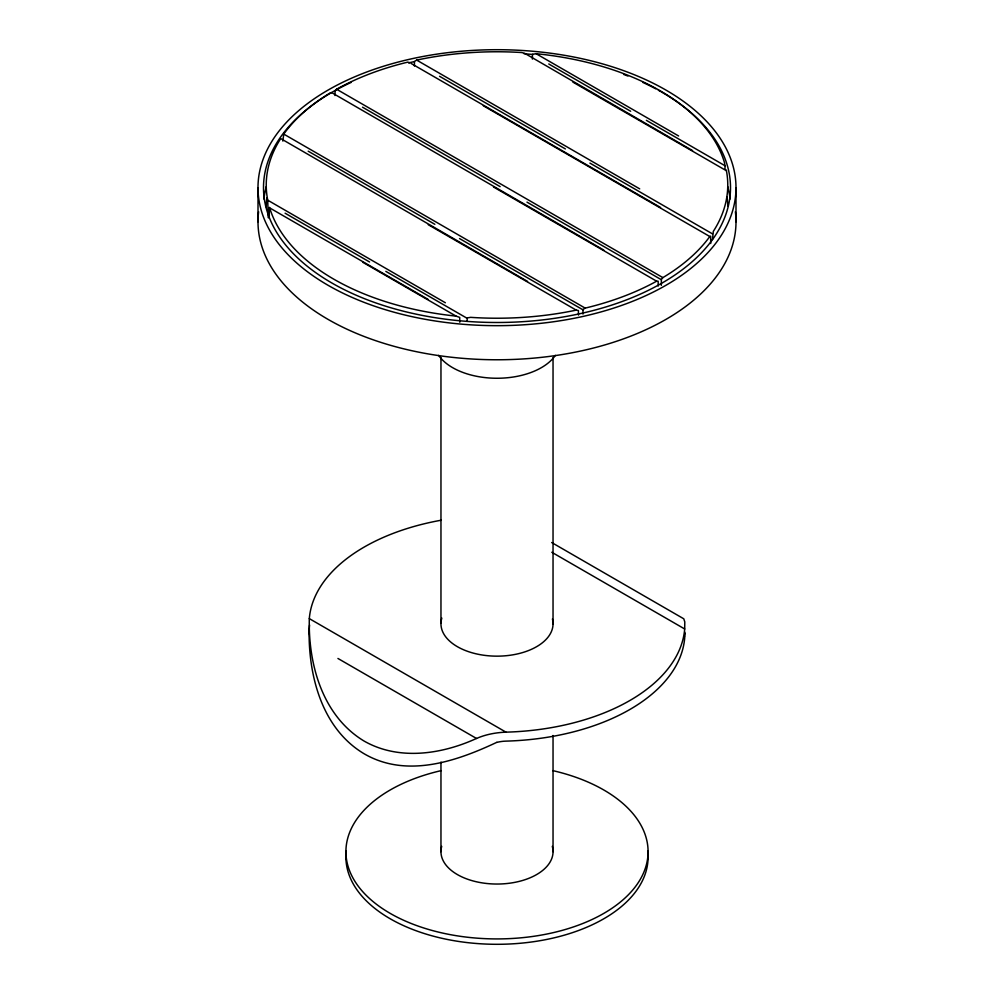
<?xml version="1.0" encoding="UTF-8"?>
<svg xmlns="http://www.w3.org/2000/svg" width="994" height="994" viewBox="0 0 994 994"><rect width="100%" height="100%" fill="white"/><g stroke="black" fill="none" stroke-linecap="round" stroke-linejoin="round"><path stroke-width="1.49" d="M440.963 851.684L440.963 762.075M553.037 624.282L553.037 357.517M726.03 169.912L726.44 170.757A230.757 133.233 0 0 1 713.319 231.378L712.474 239.529M441.299 520.197A187.903 108.483 0 0 0 309.308 618.616C308.202 664.588 322.64 716.102 364.139 741.089C398.805 760.857 441.684 754.371 476.499 738.467C485.78 734.429 495.894 732.528 505.983 732.156A187.903 108.483 0 0 0 684.692 628.978L684.791 621.909L683.785 618.802L551.695 542.538M269.262 218.282L269.337 207.348L269.908 208.641A230.757 133.233 0 0 0 456.035 316.104L459.713 317.409L459.8 322.218M309.221 628.991L309.308 627.587A187.903 108.483 0 0 1 309.581 625.027M684.779 636.682L684.692 637.962A187.903 108.483 0 0 1 505.983 741.126L503.66 741.251A32.951 23.247 -3.8 0 0 496.851 742.381M661.333 285.365L661.383 279.376L662.874 277.612A230.757 133.233 0 0 0 709.803 236.522L710.673 236.15L710.71 243.518M582.956 314.067L583.031 309.482L585.168 308.115A230.757 133.233 0 0 0 656.636 281.19L658.165 281.215L658.227 286.048M467.081 321.112L467.292 317.894L470.622 317.347A230.757 133.233 0 0 0 576.222 310.128L578.396 310.513L578.483 315.073M603.83 250.09L331.723 92.641L330.381 92.827A230.757 133.233 0 0 0 283.75 134.091L282.855 141.098M409.95 62.796L407.751 62.137A230.757 133.233 0 0 0 336.581 89.224L335.053 90.976L335.003 95.548M496.826 742.319C456.134 761.479 406.546 778.439 364.139 753.775C323.187 729.422 309.233 678.877 309.097 633.936M692.557 150.591L524.546 53.241L521.651 52.533A230.757 133.233 0 0 0 416.66 60.1L414.486 61.442L414.411 66.026M678.616 135.979L536.101 53.701L532.461 54.31L532.386 59.081M548.763 63.976L630.656 111.253M646.373 120.336L725.024 165.75L725.024 168.781M572.855 82.092L726.44 170.757M416.672 60.1L639.701 188.872M439.572 76.302L565.387 148.938M589.902 163.091L712.474 233.863M411.28 63.554L660.588 207.498M483.27 105.737L709.803 236.522M336.581 89.224L662.874 277.612M362.524 107.19L500.119 186.623M526.982 202.13L661.333 279.699M493.509 187.009L656.636 281.19M283.75 134.091L585.168 308.115M308.19 151.175L434.85 224.309M459.526 238.56L582.956 309.817M527.578 281.426L281.004 138.725L280.271 139.259A230.757 133.233 0 0 0 267.746 200.216L268.194 217.611M428.24 224.694L576.222 310.128M267.759 200.216L445.362 302.76M285.092 213.201L369.582 261.981M385.834 271.362L467.081 318.279M269.262 207.659L428.041 299.331M362.972 262.379L456.047 316.104M551.807 552.266L684.692 628.978M309.308 618.616L505.983 732.156M337.935 658.463L476.499 738.467M684.704 632.022L684.903 633.725M725.024 165.75L724.415 162.42A230.757 133.233 0 0 0 536.101 53.701M735.995 187.68A238.995 137.98 0 0 1 377.496 307.183A238.995 137.98 0 0 1 377.496 68.188A238.995 137.98 0 0 1 735.995 187.68L735.995 221.774M553.037 735.498L553.037 851.684M440.963 357.455L440.963 623.313M258.005 187.68L258.005 221.774M308.997 633.576A32.951 4.498 83.5 0 1 309.134 628.63M552.415 618.989A56.037 32.355 0 0 1 496.217 656.152A56.037 32.355 0 0 1 441.833 618.106M684.99 633.253A32.951 1.976 -80.4 0 1 684.928 635.961M263.944 199.061A233.503 134.811 0 0 1 266.293 186.611M727.707 186.611A233.503 134.811 0 0 1 730.056 199.061M735.374 211.797A238.995 137.98 0 0 1 497 359.766A238.995 137.98 0 0 1 258.626 211.797M662.116 92.355A233.503 134.811 0 0 1 655.866 286.483A233.503 134.811 0 0 1 320.093 275.673A233.503 134.811 0 0 1 351.267 82.353M408.571 62.908A233.503 134.811 0 0 1 414.374 61.591M524.099 53.788A233.503 134.811 0 0 1 533.033 54.484M623.586 74.401A233.503 134.811 0 0 1 627.897 76.041M642.733 82.353A233.503 134.811 0 0 1 655.804 88.851M658.363 90.243A233.503 134.811 0 0 1 660.873 91.647M555.385 355.355A62.796 36.256 0 0 1 497 378.254A62.796 36.256 0 0 1 438.615 355.355M552.813 770.623A151.088 87.236 0 0 1 617.311 904.453A151.088 87.236 0 0 1 376.689 904.453A151.088 87.236 0 0 1 441.187 770.623M647.728 851.05A151.088 87.236 0 0 1 497 944.3A151.088 87.236 0 0 1 346.272 851.05M552.279 846.366A56.037 32.355 0 0 1 497 884.039A56.037 32.355 0 0 1 441.721 846.366M266.243 206.914A230.757 133.233 0 0 1 266.827 198.005M727.074 197.048A230.757 133.233 0 0 1 727.757 205.907"/></g></svg>
